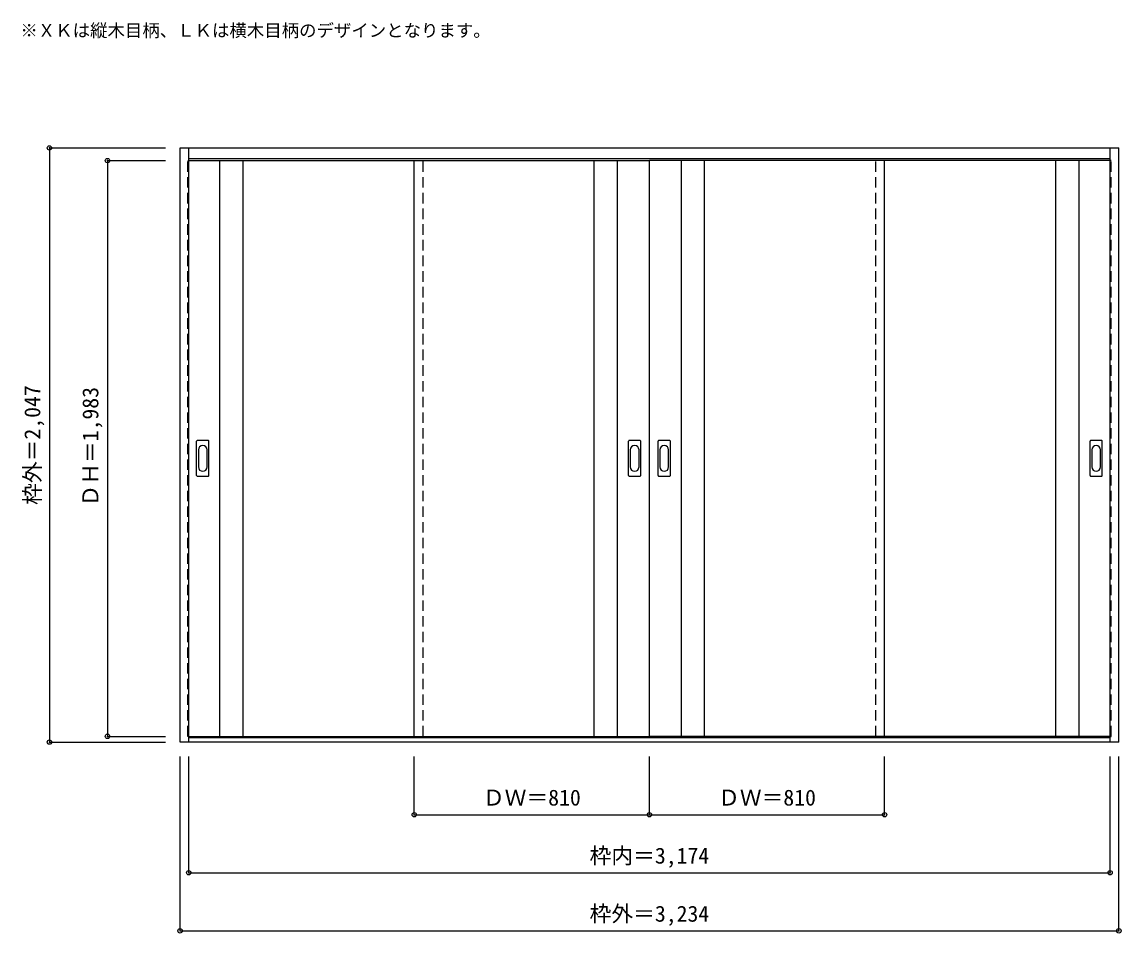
# Model space of a CAD drawing. Units: millimetres, scale not verified. Extents: x -1946 to 1840, y -1414 to 1724.
import ezdxf
from ezdxf.enums import TextEntityAlignment as Align

# ---------------------------------------------------------------- set-up
doc = ezdxf.new("R2010")
doc.units = ezdxf.units.MM
doc.header["$LTSCALE"] = 30
doc.header["$PDMODE"] = 32
doc.header["$PDSIZE"] = 15
doc.linetypes.add('DASHED1', pattern=[1.8, 1.2, -0.6])
for name, color, linetype in [('0-0', 3, 'Continuous'), ('0-1_寸法', 7, 'Continuous'), ('0-2_文字', 7, 'Continuous')]:
    doc.layers.add(name, color=color, linetype=linetype)
doc.styles.add('ＭＳ ゴシック', font='')
doc.styles.get('ＭＳ ゴシック').set_extended_font_data('MS Gothic')

msp = doc.modelspace()

# ---------------------------------------------------------------- linework, layer by layer
at = {"layer": '0-0'}
for p, q in [((-1401.15, 1290.42), (1832.85, 1290.42)), ((-1401.15, -756.58), (-1401.15, 1290.42)), ((-1371.15, -756.58), (-1371.15, 1290.42)), ((1802.85, -756.58), (1802.85, 1290.42)), ((1832.85, -756.58), (1832.85, 1290.42)), ((-1371.15, 1254.42), (1802.85, 1254.42)), ((-1371.15, 1246.42), (215.85, 1246.42)), ((-1264.15, -736.58), (-1264.15, 1246.42)), ((-1184.15, -736.58), (-1184.15, 1246.42)), ((-594.15, -736.58), (-594.15, 1246.42)), ((25.85, -736.58), (25.85, 1246.42)), ((105.85, -736.58), (105.85, 1246.42)), ((215.85, -736.58), (215.85, 1246.42)), ((1802.85, 1246.42), (215.85, 1246.42)), ((325.85, -736.58), (325.85, 1246.42)), ((405.85, -736.58), (405.85, 1246.42)), ((1025.85, -736.58), (1025.85, 1246.42)), ((1615.85, -736.58), (1615.85, 1246.42)), ((1695.85, -736.58), (1695.85, 1246.42)), ((-1344.15, 161.42), (-1344.15, 280.42)), ((-1303.65, 281.92), (-1342.65, 281.92)), ((-1302.15, 161.42), (-1302.15, 280.42)), ((143.85, 161.42), (143.85, 280.42)), ((184.35, 281.92), (145.35, 281.92)), ((185.85, 161.42), (185.85, 280.42)), ((245.85, 161.42), (245.85, 280.42)), ((286.35, 281.92), (247.35, 281.92)), ((287.85, 161.42), (287.85, 280.42)), ((1733.85, 161.42), (1733.85, 280.42)), ((1774.35, 281.92), (1735.35, 281.92)), ((1775.85, 161.42), (1775.85, 280.42)), ((-1342.65, 159.92), (-1303.65, 159.92)), ((145.35, 159.92), (184.35, 159.92)), ((247.35, 159.92), (286.35, 159.92)), ((1735.35, 159.92), (1774.35, 159.92)), ((1832.85, -756.58), (-1401.15, -756.58)), ((-1371.15, -736.58), (215.85, -736.58)), ((1802.85, -741.58), (-1371.15, -741.58)), ((1802.85, -736.58), (215.85, -736.58))]:
    msp.add_line(p, q, dxfattribs=at)
at = {"layer": '0-0', "color": 4, "linetype": 'DASHED1'}
for p, q in [((-564.15, -736.58), (-564.15, 1246.42)), ((995.85, -736.58), (995.85, 1246.42))]:
    msp.add_line(p, q, dxfattribs=at)
at = {"layer": '0-0', "color": 7}
for p, q in [((-1338.15, 250.52), (-1338.15, 191.32)), ((-1308.15, 191.32), (-1308.15, 250.52)), ((149.85, 250.52), (149.85, 191.32)), ((179.85, 191.32), (179.85, 250.52)), ((251.85, 250.52), (251.85, 191.32)), ((281.85, 191.32), (281.85, 250.52)), ((1739.85, 250.52), (1739.85, 191.32)), ((1769.85, 191.32), (1769.85, 250.52))]:
    msp.add_line(p, q, dxfattribs=at)
at = {"layer": '0-0', "color": 4, "linetype": 'DASHED1'}
for points in [[(-1371.15, -736.58), (-1374.15, -736.58), (-1374.15, 1246.42), (-1371.15, 1246.42)], [(1802.85, -736.58), (1805.85, -736.58), (1805.85, 1246.42), (1802.85, 1246.42)]]:
    msp.add_lwpolyline(points, dxfattribs=at)
at = {"layer": '0-0'}
for centre, start, end in [((-1342.65, 280.42), 90, 180), ((-1303.65, 280.42), 0, 90), ((145.35, 280.42), 90, 180), ((184.35, 280.42), 0, 90), ((247.35, 280.42), 90, 180), ((286.35, 280.42), 0, 90), ((1735.35, 280.42), 90, 180), ((1774.35, 280.42), 0, 90), ((-1342.65, 161.42), 180, 270), ((-1303.65, 161.42), 270, 0), ((145.35, 161.42), 180, 270), ((184.35, 161.42), 270, 0), ((247.35, 161.42), 180, 270), ((286.35, 161.42), 270, 0), ((1735.35, 161.42), 180, 270), ((1774.35, 161.42), 270, 0)]:
    msp.add_arc(centre, 1.5, start, end, dxfattribs=at)
at = {"layer": '0-0', "color": 7}
for centre, start, end in [((-1323.15, 250.52), 0, 180), ((164.85, 250.52), 0, 180), ((266.85, 250.52), 0, 180), ((1754.85, 250.52), 0, 180), ((-1323.15, 191.32), 180, 0), ((164.85, 191.32), 180, 0), ((266.85, 191.32), 180, 0), ((1754.85, 191.32), 180, 0)]:
    msp.add_arc(centre, 15, start, end, dxfattribs=at)
at = {"layer": '0-1_寸法', "color": 4}
for p, q in [((-1851.15, 1290.42), (-1451.15, 1290.42)), ((-1851.15, 1290.42), (-1851.15, -756.58)), ((-1651.15, 1246.42), (-1451.15, 1246.42)), ((-1651.15, 1246.42), (-1651.15, -736.58)), ((-1851.15, -756.58), (-1451.15, -756.58)), ((-1651.15, -736.58), (-1451.15, -736.58)), ((-1401.15, -1406.58), (-1401.15, -806.58)), ((-1371.15, -1206.58), (-1371.15, -806.58)), ((-594.15, -1006.58), (-594.15, -806.58)), ((215.85, -1006.58), (215.85, -806.58)), ((1025.85, -1006.58), (1025.85, -806.58)), ((-594.15, -1006.58), (1025.85, -1006.58))]:
    msp.add_line(p, q, dxfattribs=at)
for points in [[(-1401.15, -1406.58), (1832.85, -1406.58), (1832.85, -806.58)], [(-1371.15, -1206.58), (1802.85, -1206.58), (1802.85, -806.58)]]:
    msp.add_lwpolyline(points, dxfattribs=at)
at = {"layer": '0-1_寸法'}
for p in [(-1851.15, 1290.42), (-1651.15, 1246.42), (-1851.15, -756.58), (-1651.15, -736.58), (-594.15, -1006.58), (215.85, -1006.58), (1025.85, -1006.58), (-1371.15, -1206.58), (1802.85, -1206.58), (-1401.15, -1406.58), (1832.85, -1406.58)]:
    msp.add_point(p, dxfattribs=at)

# ---------------------------------------------------------------- texts
at = {"layer": '0-1_寸法', "style": 'ＭＳ ゴシック'}
for s, p in [('枠外＝2,047', (-1866.15, 60.67)), ('ＤＨ＝1,983', (-1666.15, 54.67))]:
    msp.add_text(s, height=54.99, rotation=90, dxfattribs=at).set_placement(p, align=Align.BOTTOM_LEFT)
for s, p in [('ＤＷ＝810', (-357.9, -991.58)), ('ＤＷ＝810', (452.1, -991.58)), ('枠内＝3,174', (9.6, -1191.58)), ('枠外＝3,234', (9.6, -1391.58))]:
    msp.add_text(s, height=54.99, dxfattribs=at).set_placement(p, align=Align.BOTTOM_LEFT)
at = {"layer": '0-2_文字', "style": 'ＭＳ ゴシック'}
msp.add_text('※ＸＫは縦木目柄、ＬＫは横木目柄のデザインとなります。', height=43.99, dxfattribs=at).set_placement((-1951.15, 1659.79), align=Align.BOTTOM_LEFT)

doc.saveas('drawing.dxf')
